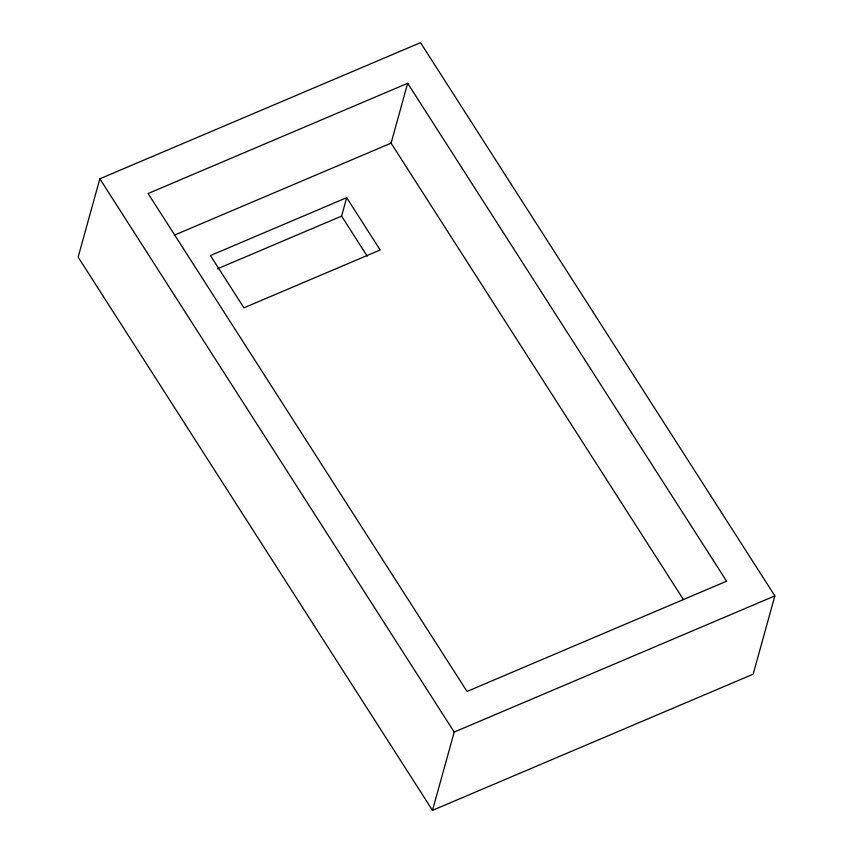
<?xml version="1.0" encoding="UTF-8"?>
<svg xmlns="http://www.w3.org/2000/svg" width="853" height="853" viewBox="0 0 853 853"><rect width="100%" height="100%" fill="white"/><g stroke="black" fill="none" stroke-linecap="round" stroke-linejoin="round"><path stroke-width="1.28" d="M99.844 178.81L78.135 257.105L432.492 810.35L753.156 674.19L774.865 595.895L420.508 42.65L99.844 178.81L454.212 732.066L432.492 810.35M367.227 256.156L341.584 216.108L346.691 197.683L210.435 255.548L243.926 307.826L380.171 249.972L346.691 197.683M683.434 599.574L391.079 143.144L407.681 83.285L148.102 193.514L467.028 691.431L726.617 581.202L407.681 83.285M174.353 235.172L391.079 143.144M217.494 268.802L341.584 216.108M454.212 732.066L774.865 595.895"/></g></svg>
